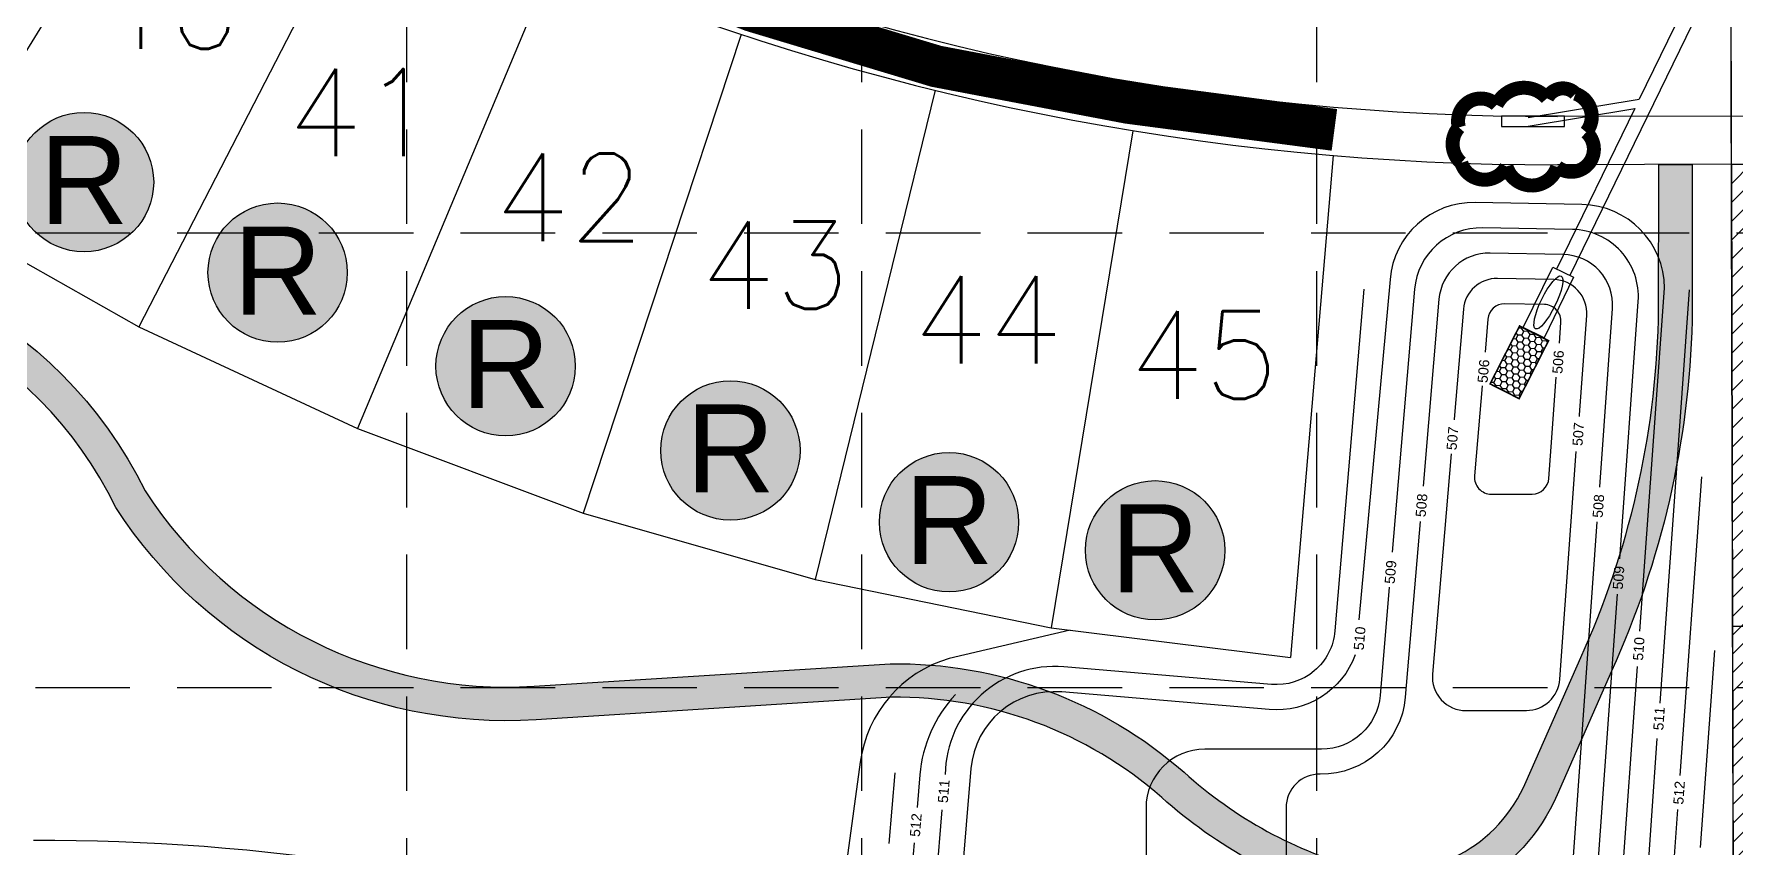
# Model space of a CAD drawing. Header units: feet. Extents: x 5163 to 12107, y -224 to 4120.
# Drawn here: x 7571.5 to 7976.7, y 2451.7 to 2645.6 of the extents above; entities that cross this region are included whole.
import ezdxf
from ezdxf.enums import TextEntityAlignment as Align

# ---------------------------------------------------------------- set-up
doc = ezdxf.new("R2010")
doc.units = ezdxf.units.FT
for name, pattern in [('2003004C-A$0$BOUNDARY2', [1.3125, 1, -0.0625, 0.0625, -0.0625, 0.0625, -0.0625]), ('ACAD_ISO02W100', [15, 12, -3]), ('HIDDEN', [0.375, 0.25, -0.125])]:
    doc.linetypes.add(name, pattern=pattern)
for name, color, linetype in [('04017_03 CA$0$3A-SD_INLETS', 1, 'Continuous'), ('2003004C-A$0$2-LOT', 15, 'Continuous'), ('2003004C-A$0$2-PVMT', 15, 'Continuous'), ('2003004C-A$0$2-ROW', 15, 'Continuous'), ('2003004C-A$0$3A-BND', 6, '2003004C-A$0$BOUNDARY2'), ('2003004C-A$0$3A-DETENTION', 1, 'Continuous'), ('2003004C-A$0$3A-LOT', 2, 'Continuous'), ('2003004C-A$0$3A-LOTNO', 7, 'Continuous'), ('2003004C-A$0$3A-PVMT', 4, 'Continuous'), ('2003004C-A$0$3A-ROW', 3, 'Continuous'), ('2003004C-A$0$3A-SD', 2, 'Continuous'), ('2003004C-A$0$COLOR-SIDEWALK', 35, 'Continuous'), ('ARROWS', 7, 'Continuous'), ('BASE', 7, 'Continuous'), ('EROSION BLANKET', 84, 'Continuous'), ('grid', 254, 'Continuous'), ('ROCK DAM', 1, 'Continuous'), ('ryland lots', 7, 'Continuous'), ('SODDED LOTS', 2, 'Continuous')]:
    doc.layers.add(name, color=color, linetype=linetype)
doc.styles.add('2003004C-A$0$L100', font='simplex', dxfattribs={"height": 4})
doc.styles.add('2003004C-A$0$Standard', font='txt')
doc.styles.add('ryland', font='ARIAL.TTF', dxfattribs={"height": 25})
doc.styles.get("Standard").update_dxf_attribs({"font": 'ARIAL.TTF'})

# ---------------------------------------------------------------- blocks, each defined once
blk = doc.blocks.new('2003004C-A$0$lota')
at = {"style": '2003004C-A$0$Standard'}
blk.add_attdef('LOTDES', text='', height=0.0833, dxfattribs=at).set_placement((0, 0), align=Align.CENTER)
at = {"style": '2003004C-A$0$Standard', "flags": 1}
for tag, p in [('LOTAINF', (-0.03768332663490526, -5.235306872464207e-07)), ('LOTAAC', (-0.03768332663490526, -3.433420090459549e-07)), ('LOTASF', (-0.03768332663490526, -1.631533308454891e-07))]:
    blk.add_attdef(tag, text='', height=1.051100610993672e-07, dxfattribs=at).set_placement(p, align=Align.CENTER)
blk = doc.blocks.new('A$C70B151BA')
at = {"linetype": 'ACAD_ISO02W100'}
h = blk.add_hatch(dxfattribs=at)
h.set_pattern_fill('HONEY', color=240, scale=24.99999999993634, style=0)
h.set_pattern_definition([(0, (-731.7463080474809, -514.287040605398), (4.687499999988063, 2.706329374993108), [3.124999999992042, -6.249999999984084]), (120, (-731.7463080474809, -514.287040605398), (-4.687499989746124, 2.706329392732665), [3.12499999999204, -6.249999999984079]), (59.99999999999999, (-731.7463080474809, -514.287040605398), (1.024193820029108e-08, 5.412658767725773), [-6.249999999984085, 3.124999999992042])])
h.paths.add_polyline_path([(0.6250096286348708, 0.6249955584835334), (50.62500962850754, 0.6249955584835334), (50.62500962850754, 25.62499555841987), (0.6250096286348708, 25.62499555841987)])
at = {"color": 240, "linetype": 'Continuous', "const_width": 1.249999999996817}
blk.add_lwpolyline([(0.6250096286348708, 0.6249955584835334), (50.62500962850754, 0.6249955584835334), (50.62500962850754, 25.62499555841987), (0.6250096286348708, 25.62499555841987)], close=True, dxfattribs=at)
blk = doc.blocks.new('RYLAND')
h = blk.add_hatch(color=81)
h.paths.add_polyline_path([(1.163803512038626, -1.047574358368308, 1), (-1.408206742229694, -1.047574358368308, 1)])
h.paths.add_polyline_path([(-1.347681687434942, -2.227609507270699), (1.104228271637368, -2.227609507270699), (1.104228271637368, 0.2098904927293006), (-1.347681687434942, 0.2098904927293006)], flags=25)
at = {"color": 5}
blk.add_circle((-0.1222016150955341, -1.047574358368308), 1.286005127134161, dxfattribs=at)
at = {"layer": 'BASE', "color": 5, "style": 'ryland'}
blk.add_text('R', height=1.625, dxfattribs=at).set_placement((-0.1217267078987874, -1.821359507270699), align=Align.CENTER)
blk = doc.blocks.new('A$C2EAC1EE0')
at = {"color": 5, "const_width": 6.666666666666666}
blk.add_lwpolyline([(25.59826590347438, 42.92068926587672, 0.5205670505517462), (25.59826590347438, 42.92068926587672, 0.7651954600696135), (6.924983395667368, 33.52034667244152, 0.4178788784126488), (6.809309762840712, 16.60692038683192, 0.6649002420699669), (28.14854059827849, 13.34936974656739, 0.744833174426672), (52.21627637504935, 11.32865990132996, 0.9756416855879776), (67.20933476223945, 26.81631477985502, 0.5205670505517462), (63.47603881958275, 45.47411259466753, 0.5205670505517462), (49.78728156064972, 44.23025792900444, 0.5402640007904789), (25.59826590347438, 42.92068926587672)], format="xyb", close=True, dxfattribs=at)

msp = doc.modelspace()

# ---------------------------------------------------------------- hatches: boundary and pattern name
at = {"layer": '2003004C-A$0$COLOR-SIDEWALK', "linetype": 'Continuous'}
h = msp.add_hatch(color=7, dxfattribs=at)
edge = h.paths.add_edge_path()
edge.add_line((7876.034030815208, 2344.300777205441), (7867.525489740219, 2344.676272632896))
edge.add_line((7867.525489740219, 2344.676272632896), (7865.720023404458, 2339.908511407746))
edge.add_arc((7928.283135169192, 2314.752784129126), 67.43110238312124, 158.0956500493259, 172.6843440302434)
edge.add_line((7861.400943174463, 2323.339166521218), (7858.256775107759, 2285.270658196227))
edge.add_arc((7801.091269231284, 2291.666105380988), 57.52214188298547, 337.65859456751735, 353.61652238230334, ccw=False)
edge.add_line((7854.295526409289, 2269.800519979653), (7845.552228918154, 2246.449416655414))
edge.add_line((7845.552228918154, 2246.449416655414), (7830.612523212476, 2206.227937973599))
edge.add_line((7830.612523212476, 2206.227937973599), (7818.825632159744, 2172.010701164341))
edge.add_arc((7888.251280233539, 2155.443960851527), 71.37490802136745, 166.5787457729537, 178.107078201421)
edge.add_arc((7842.269237067855, 2156.963655571833), 25.36775894936219, 178.1070782014934, 235.8631067991169)
edge.add_arc((7818.708417871208, 2121.579376364517), 17.14513698712209, 8.710990740964007, 57.05086750080022, ccw=False)
edge.add_line((7835.655783184106, 2124.176014818055), (7843.716995338793, 2124.196429506526))
edge.add_arc((7818.708417871298, 2121.579376364588), 25.14513698700895, 5.974043249331607, 56.82635866805737)
edge.add_arc((7842.269237067868, 2156.96365557184), 17.36775894936937, 178.1070782015297, 235.6410224462628, ccw=False)
edge.add_arc((7888.251280233486, 2155.44396085148), 63.37490802131098, 166.9211456069027, 178.1070782013718, ccw=False)
edge.add_line((7826.520345909405, 2169.785185143206), (7838.145196671918, 2203.532020473605))
edge.add_line((7838.145196671918, 2203.532020473605), (7853.047955020011, 2243.654027493474))
edge.add_line((7853.047955020011, 2243.654027493474), (7861.744600747625, 2266.880535932134))
edge.add_arc((7801.091269231276, 2291.666105380947), 65.52214188298518, 337.772955756081, 353.7212928233147)
edge.add_line((7866.220387512294, 2284.500281710832), (7869.358415239636, 2322.494444913238))
edge.add_arc((7928.283135169147, 2314.752784129213), 59.43110238306429, 158.0198053636368, 172.5152222097711, ccw=False)
edge.add_line((7873.171884150332, 2336.997018024929), (7876.034030815208, 2344.300777205441))
edge = h.paths.add_edge_path()
edge.add_line((7845.234471093892, 2073.514060021007), (7837.234471104719, 2073.513644315797))
edge.add_line((7837.234471104719, 2073.513644315797), (7837.235661682702, 2050.601678206949))
edge.add_arc((7669.460460748897, 2046.194571717226), 167.8330737250268, -18.892201040415785, 1.5046952532035789, ccw=False)
edge.add_arc((7722.117381292119, 2028.174085552077), 112.1779822892607, 323.197594238292, 341.107798959758, ccw=False)
edge.add_arc((7885.897712621773, 1905.640017920609), 92.36686526443475, 143.197594238552, 166.5409812563207)
edge.add_arc((8045.359035217436, 1867.477350679927), 256.3311985045668, 166.5409812563456, 182.9319601535496)
edge.add_line((7789.363379233342, 1854.366002768249), (7797.37191475369, 1854.313349085838))
edge.add_arc((8045.600167767955, 1867.437598873767), 248.5749615850514, 166.5450065328332, 183.0265072630959, ccw=False)
edge.add_arc((7885.897712621218, 1905.640017920854), 84.36686526383923, 143.1975942384751, 166.5409812563969, ccw=False)
edge.add_arc((7722.117381291835, 2028.174085552257), 120.1779822896, 323.1975942383101, 341.1077989597107)
edge.add_arc((7669.460460748669, 2046.194571717164), 175.8330737252353, 341.1077989596285, 361.4701333110061)
edge.add_line((7845.235656287172, 2050.705718917721), (7845.234471093892, 2073.514060021007))
edge = h.paths.add_edge_path()
edge.add_line((7160.15316675519, 2653.138445123892), (7158.01190598149, 2661.059663779939))
edge.add_line((7158.01190598149, 2661.059663779939), (7194.083257068269, 2680.220957239922))
edge.add_arc((7249.521651864281, 2610.606795352895), 88.9918375627326, 47.44278287552203, 128.53264567491, ccw=False)
edge.add_line((7309.709157483972, 2676.158388163989), (7337.418849830719, 2647.092781819301))
edge.add_line((7337.418849830719, 2647.092781819301), (7373.195345484943, 2619.81125721446))
edge.add_arc((7458.916842752395, 2731.108699624706), 140.4823682204847, 232.3964687271857, 281.3073182002159)
edge.add_arc((7504.539642177156, 2490.93646022159), 104.0000000213964, 26.148549693755626, 100.01052580600651, ccw=False)
edge.add_arc((7684.014450783047, 2592.714387654209), 102.6951595532557, 213.0088743181454, 273.6287800670457)
edge.add_line((7690.514215088886, 2490.225125486715), (7775.281007417041, 2495.60094886025))
edge.add_arc((7776.637811995207, 2391.609799810605), 103.9999999967733, 48.696853444385226, 90.74751328238489, ccw=False)
edge.add_arc((7914.649713249549, 2546.518273351043), 103.4752554131086, 227.9038271674305, 254.8591176272636)
edge.add_arc((7894.25311240105, 2481.251992384181), 35.24625655246156, 259.1570413830889, 337.1451045654277)
edge.add_line((7926.732236370066, 2467.562393881402), (7939.737503405282, 2497.070736585702))
edge.add_arc((7750.788457806303, 2582.829968633222), 207.5003318410491, 335.5878937273076, 358.4919496300191)
edge.add_line((7958.216919231461, 2577.369098287105), (7958.284437239461, 2614.488138112334))
edge.add_line((7958.284437239461, 2614.488138112334), (7966.284487325669, 2614.50839791038))
edge.add_line((7966.284487325669, 2614.50839791038), (7966.216729405889, 2577.257462983653))
edge.add_arc((7750.788457806312, 2582.829968633191), 215.5003318410326, 335.5996511123418, 358.5182544976005, ccw=False)
edge.add_line((7947.040546819393, 2493.804631893603), (7934.077620119322, 2464.392357429693))
edge.add_arc((7894.253112401049, 2481.251992384181), 43.2462565524621, 258.7464311407938, 337.0547159730144, ccw=False)
edge.add_arc((7914.649713247264, 2546.518273352304), 111.4752554125096, 227.9333819980255, 255.0083806724225, ccw=False)
edge.add_arc((7776.637811994417, 2391.609799810895), 95.99999999648442, 48.72862094003654, 90.62983617598807)
edge.add_line((7775.582532606204, 2487.60399955618), (7691.020549707493, 2482.241164987441))
edge.add_arc((7684.014450783071, 2592.714387654212), 110.6951595532559, 212.7510609578882, 273.6287800670258, ccw=False)
edge.add_arc((7504.53964217966, 2490.936460220217), 96.0000000231569, 25.8734484618407, 99.95831919452726)
edge.add_arc((7458.916842752922, 2731.108699624576), 148.4823682207017, 232.4040079867355, 281.27119973668255, ccw=False)
edge.add_line((7368.329273372772, 2613.461319941794), (7332.064964388352, 2641.114828753765))
edge.add_line((7332.064964388352, 2641.114828753765), (7304.106832971185, 2670.441030998678))
edge.add_arc((7249.521651864285, 2610.606795352896), 80.99183756273283, 47.6266342214373, 129.0432185734022)
edge.add_line((7198.504373566975, 2673.510810065178), (7160.15316675519, 2653.138445123892))
at = {"layer": 'SODDED LOTS', "linetype": 'Continuous', "ltscale": 20}
h = msp.add_hatch(dxfattribs=at)
h.set_pattern_fill('ANSI31', color=256, style=0)
h.set_pattern_definition([(45, (0, 0), (-2.245064030267288, 2.245064030267288), [])])
h.paths.add_polyline_path([(8225.85055782297, 2505.165385582278), (8175.850718155911, 2505.038763043284), (8176.129287741699, 2395.039115775723), (8226.129127408756, 2395.165738314719)])
h.paths.add_polyline_path([(8126.129448074645, 2394.912493236728), (8176.129287741697, 2395.039115775723), (8175.850718155911, 2505.038763043283), (8125.850878488856, 2504.912140504289)])
h.paths.add_polyline_path([(8125.850878488855, 2504.912140504289), (8075.8510388218, 2504.785517965295), (8076.129608407587, 2394.785870697732), (8126.129448074646, 2394.912493236728)])
h.paths.add_polyline_path([(8075.851038821798, 2504.785517965295), (8025.851199154743, 2504.658895426301), (8026.129768740532, 2394.659248158738), (8076.129608407588, 2394.785870697733)])
h.paths.add_polyline_path([(8025.851199154742, 2504.6588954263), (7975.851359487703, 2504.532272887307), (7976.129929073475, 2394.532625619742), (8026.12976874053, 2394.659248158737)])
h.paths.add_polyline_path([(7975.851359487703, 2504.532272887307), (8025.851199154742, 2504.658895426301), (8025.572629568926, 2614.65854269385), (7975.572789901929, 2614.531920154856)])
h.paths.add_polyline_path([(8075.572469235979, 2614.785165232845), (8025.572629568924, 2614.65854269385), (8025.851199154742, 2504.658895426301), (8075.851038821799, 2504.785517965296)])
h.paths.add_polyline_path([(8075.851038821799, 2504.785517965295), (8125.850878488854, 2504.912140504289), (8125.572308903038, 2614.91178777184), (8075.572469235978, 2614.785165232845)])
h.paths.add_polyline_path([(8175.572148570093, 2615.038410310835), (8125.572308903035, 2614.91178777184), (8125.850878488854, 2504.912140504289), (8175.850718155911, 2505.038763043283)])
h.paths.add_polyline_path([(8175.85071815591, 2505.038763043284), (8225.850557822967, 2505.165385582278), (8225.571988237149, 2615.16503284983), (8175.572148570093, 2615.038410310835)])
h.paths.add_polyline_path([(8188.346603198577, 2443.912566149761), (8220.312837850692, 2443.912566149761), (8220.312837850692, 2481.540465194782), (8188.346603198577, 2481.540465194782)], flags=24)
h.paths.add_polyline_path([(8138.947123327316, 2442.989602267399), (8171.135049657466, 2442.989602267399), (8171.135049657466, 2481.282576346525), (8138.947123327316, 2481.282576346525)], flags=24)
h.paths.add_polyline_path([(8090.080109553825, 2441.793664226666), (8121.841705733906, 2441.793664226666), (8121.841705733906, 2478.807647855589), (8090.080109553825, 2478.807647855589)], flags=24)
h.paths.add_polyline_path([(8038.681106447411, 2441.585990075966), (8070.869032777561, 2441.585990075966), (8070.869032777561, 2479.878964155093), (8038.681106447411, 2479.878964155093)], flags=24)
h.paths.add_polyline_path([(7987.583685638843, 2442.118115283009), (8019.771611968993, 2442.118115283009), (8019.771611968993, 2480.411089362135), (7987.583685638843, 2480.411089362135)], flags=24)
h.paths.add_polyline_path([(7976.530834990645, 2537.383020502856), (8028.142362957903, 2537.383020502856), (8028.142362957903, 2575.675994581982), (7976.530834990645, 2575.675994581982)], flags=9)
h.paths.add_polyline_path([(8026.637257195219, 2538.042555729433), (8078.035620087442, 2538.042555729433), (8078.035620087442, 2575.696034583457), (8026.637257195219, 2575.696034583457)], flags=9)
h.paths.add_polyline_path([(8076.637096862275, 2538.169178268432), (8128.035459754498, 2538.169178268432), (8128.035459754498, 2575.822657122456), (8076.637096862275, 2575.822657122456)], flags=9)
h.paths.add_polyline_path([(8247.421057159403, 2508.001280359234), (8411.754276804695, 2508.001280359234), (8411.754276804695, 2546.805850618443), (8247.421057159403, 2546.805850618443)], flags=9)
h.paths.add_polyline_path([(8126.526090690313, 2537.741571612335), (8178.146145260573, 2537.741571612335), (8178.146145260573, 2576.060125500466), (8126.526090690313, 2576.060125500466)], flags=9)
h.paths.add_polyline_path([(8176.636776196387, 2538.422423346416), (8228.03513908861, 2538.422423346416), (8228.03513908861, 2576.075902200439), (8176.636776196387, 2576.075902200439)], flags=9)

# ---------------------------------------------------------------- linework, layer by layer
at = {"layer": '04017_03 CA$0$3A-SD_INLETS', "color": 5}
msp.add_lwpolyline([(7920.872236293886, 2625.994454648899), (7920.878567420848, 2623.494462665563), (7935.878519320948, 2623.532449427257), (7935.872188193985, 2626.032441410622)], close=True, dxfattribs=at)
at = {"layer": '2003004C-A$0$2-LOT', "color": 7, "linetype": 'Continuous'}
for p, q in [((7975.572789901868, 2614.531920154761), (7975.851359487686, 2504.532272887212)), ((7975.851359487686, 2504.532272887307), (8435.849884424562, 2505.697200246053)), ((7975.851359487686, 2504.532272887314), (7976.129929073475, 2394.532625619759))]:
    msp.add_line(p, q, dxfattribs=at)
at = {"layer": '2003004C-A$0$2-PVMT', "color": 7, "linetype": 'Continuous'}
msp.add_line((7975.543666717916, 2626.03188327828), (8427.061146613327, 2627.175332739032), dxfattribs=at)
at = {"layer": '2003004C-A$0$2-ROW', "color": 7, "linetype": 'Continuous'}
msp.add_line((7975.572789901897, 2614.531920154855), (8435.571314838773, 2615.696847513609), dxfattribs=at)
at = {"layer": '2003004C-A$0$3A-BND', "color": 7, "linetype": 'Continuous'}
msp.add_line((7975.446167362941, 2664.531759821926), (7976.129929073475, 2394.532625619759), dxfattribs=at)
msp.add_line((7975.446167362941, 2664.531759821926), (7976.129929073475, 2394.532625619759), dxfattribs=at)
msp.add_lwpolyline([(6260.923554798058, 1780.05236986508), (6843.909468744416, 1206.432668465037, -0.1547871269569299), (7506.194829990156, 1418.339407793159), (7672.248350963666, 1418.759931510285), (7671.83049658488, 1583.759402411648), (7768.181887603598, 1584.003408349417), (7767.903318017838, 1694.00305561698), (7817.903157684865, 1694.129678155841), (7817.497965560062, 1854.129165090599), (7827.49793349352, 1854.154489598288), (7827.219363907672, 1964.154136865953), (7856.503425144474, 1964.228297547634), (7856.098233019788, 2124.227784482093), (7906.813915250154, 2124.356219863046), (7906.130153539503, 2394.355354065148), (7976.129929073475, 2394.532625619759), (7975.446167362941, 2664.531759821926)], format="xyb", dxfattribs=at)
at = {"layer": '2003004C-A$0$3A-DETENTION', "color": 5, "linetype": 'Continuous'}
for points in [[(7953.82622074458, 2503.365287371424), (7959.647455485538, 2585.028227013412, 0.4081323627828876), (7940.012991458585, 2604.974238477364), (7914.611419837456, 2605.438493952686, 0.3949504480126778), (7894.317287660408, 2587.129582615074), (7886.89745784027, 2506.038396675693, -0.3437537590609057)], [(7937.740672385524, 2599.01476682011), (7916.373237448803, 2599.405291816394, 0.394950448012627), (7900.13793170717, 2584.758162746308), (7894.839126064559, 2522.190749603731)], [(7949.038405576575, 2520.583949888503), (7953.407798279368, 2581.879786328325, 0.429790522737263), (7937.740672385524, 2599.01476682011)], [(7944.239907697338, 2537.652750453264), (7944.244425535144, 2537.716128745487), (7947.273050742806, 2580.203066403417, 0.4297905227375983), (7935.52270632243, 2593.054301772252), (7918.13505506012, 2593.372089680095, 0.3949504480125392), (7905.958575753903, 2582.386742877527), (7902.1928227561, 2537.921359638967)], [(7939.425948411605, 2554.504651346353), (7939.449421299272, 2554.833939735268), (7941.138303206244, 2578.526346478509, 0.4297905227376745), (7933.304740259307, 2587.093836724409), (7919.896872671496, 2587.33888754381, 0.3949504480126301), (7911.779219800694, 2580.01532300876), (7909.56098571734, 2553.822784972617), (7909.547981402779, 2553.669232195665, 0.4399371042974703)], [(7934.650850939477, 2571.901723509487), (7935.003555669711, 2576.849626553594, 0.4297905227379927), (7931.086774196272, 2581.133371676544), (7921.6586902829, 2581.305685407511, 0.3949504480128812), (7917.599863847485, 2577.643903139986), (7916.932425458857, 2569.762901981303)], [(7914.438468692795, 2540.314676501075, 0.4399371042974708), (7918.434330563352, 2535.977139499322), (7928.159234500316, 2536.001767418849, 0.392789645528813), (7932.138980538613, 2539.717341565178), (7932.674056983553, 2547.223638316871), (7933.856592707016, 2563.812789542506, 0.4297905227379927)], [(7916.255428517907, 2561.769035020152), (7914.839653079078, 2545.051794813531), (7914.438468692795, 2540.314676501075, 0.4399371042974708)], [(7908.861054977926, 2545.55811955611), (7904.419251617859, 2493.110046410809, 0.4399371042974703), (7912.410975358973, 2484.434972407296)], [(7912.410975358973, 2484.434972407296), (7926.765821733628, 2484.471325465754, 0.3927896455286264), (7934.725313810253, 2491.902473758411), (7938.590818035213, 2546.129532493782)], [(7894.128971925791, 2513.805367992609), (7891.948766345071, 2488.061864171628, -0.389678626337377), (7877.99870410905, 2475.243288570971), (7850.217796667304, 2475.243288570971, 0.414213562373095), (7836.217796667304, 2461.243288570971), (7836.217796667304, 2442.213912239502, 0.414955495492974), (7850.253250978218, 2428.213957132721), (7929.466130590532, 2428.414560494719, 0.3927896455288258), (7943.395241724647, 2441.419070006879), (7948.437332134694, 2512.151817121252)], [(7886.027094781719, 2497.70578295469, -0.3377041242892692), (7865.569563744531, 2484.683300113415)], [(7865.569563744531, 2484.683300113415), (7816.144885226182, 2488.869053563387, 0.4142135623729608), (7794.528475747065, 2470.628142368165), (7792.256865391944, 2443.805346218411, 0.4399371042968308), (7812.236174744699, 2422.117661209675), (7902.177822929254, 2422.345434737101), (7929.481325295201, 2422.414579734672, 0.3927896455288747), (7949.380055486778, 2440.992450466314), (7953.226990581752, 2494.959012964529)]]:
    msp.add_lwpolyline(points, format="xyb", dxfattribs=at)
for points, elevation in [([(7888.096191833756, 2584.772534665244), (7881.207375122496, 2503.430536051223, -0.4142135623733983), (7866.075888487103, 2490.661898214559), (7816.651209968812, 2494.847651664546, 0.4349117021546253), (7788.41438551055, 2469.217277280899)], 511), ([(7901.476987699541, 2529.468898697916), (7897.932914025587, 2487.621067936387, -0.3958291380176996), (7877.679628006619, 2469.311451801936, 0.4189758351283178), (7869.549777733831, 2461.312505689682), (7869.549777733861, 2442.283129358206, 0.4149554954938178), (7877.570037340076, 2434.283155011486), (7929.450935885863, 2434.414541254766, 0.392789645529677), (7937.410427962517, 2441.84568954743), (7943.650064710586, 2529.378163640176)], 508), ([(7818.137975933729, 2503.565672173478), (7789.333125769888, 2496.868761953367, 0.2944747946143944), (7768.179249652458, 2472.172936238581), (7764.993713689124, 2448.81443613131, 0.008074618604510217), (7764.915903997316, 2447.098727232595, 0.008074618604510217)], 514), ([(7790.835103541147, 2488.23630181895, 0.1679969701033152), (7782.357642257353, 2469.118198399527), (7781.699678824894, 2461.349075942991)], 7.422589069064188e-09), ([(7787.572310539224, 2460.784788122466), (7786.278267290851, 2444.311670961055, 0.4399371042974621), (7812.251369449397, 2416.117680449635), (7900.010946689988, 2416.339927972069), (7931.354298494145, 2416.419303722301, 0.3927896455287151), (7955.232774724049, 2438.712748600272), (7957.913286288851, 2477.790773353539)], 511), ([(7780.98763216706, 2452.941347782529), (7780.299669189699, 2444.817995703597, 0.4399371042971056), (7812.266564154095, 2410.117699689588), (7902.208212338592, 2410.345473217007), (7933.227271693147, 2410.424027709945, 0.3927896455288035), (7961.085493961349, 2436.433046734237), (7962.841063750588, 2460.880661560841)], 512)]:
    msp.add_lwpolyline(points, format="xyb", dxfattribs=dict(at, elevation=elevation))
for points, elevation in [([(7958.64995891662, 2486.237336347935), (7958.64995891662, 2486.237336347935), (7965.632269247697, 2584.601607472854)], 511), ([(7963.42224960585, 2468.974106788592), (7968.531449531874, 2540.123515162821)], 512), ([(7968.21860787156, 2451.858611385011), (7971.6072649298, 2498.716879088934)], 513), ([(7776.379044156201, 2469.624523142105), (7774.95448350365, 2452.803548585864)], 513)]:
    msp.add_lwpolyline(points, dxfattribs=dict(at, elevation=elevation))
at = {"layer": '2003004C-A$0$3A-LOT', "color": 7, "linetype": 'Continuous'}
for p, q in [((7609.507118367648, 2706.166215460529), (7546.453729821806, 2604.06690012059)), ((7651.330824672914, 2682.541951195162), (7596.438159308571, 2575.83302331563)), ((7694.870728792215, 2662.253900020383), (7648.4736544755, 2551.586328009194)), ((7739.861219378537, 2645.425827403946), (7702.24277737143, 2531.474729028552)), ((7786.027835910238, 2632.160391519385), (7757.417514201981, 2515.620915410422)), ((7833.088943012699, 2622.538516988971), (7813.661276348837, 2504.121601947256)), ((7880.757448550663, 2616.618901210088), (7870.630953699059, 2497.046939187123)), ((7546.453729821806, 2604.06690012059), (7596.438159308571, 2575.83302331563)), ((7596.438159308571, 2575.83302331563), (7648.4736544755, 2551.586328009194)), ((7648.4736544755, 2551.586328009194), (7702.24277737143, 2531.474729028552)), ((7702.24277737143, 2531.474729028552), (7757.417514201981, 2515.620915410422)), ((7757.417514201981, 2515.620915410422), (7813.661276348837, 2504.121601947256)), ((7813.661276348837, 2504.121601947256), (7870.630953699059, 2497.046939187123))]:
    msp.add_line(p, q, dxfattribs=at)
at = {"layer": '2003004C-A$0$3A-PVMT', "color": 7, "linetype": 'Continuous'}
msp.add_line((7975.543666717916, 2626.031883278323), (7934.184068710922, 2625.927141796208), dxfattribs=at)
msp.add_arc((7932.65573466511, 3229.425206577733), 603.5, 224.2542317339077, 270.1450988962285, dxfattribs=at)
at = {"layer": '2003004C-A$0$3A-ROW', "color": 7, "linetype": 'Continuous'}
msp.add_line((7975.572789901897, 2614.531920154914), (7934.213191894727, 2614.427178672813), dxfattribs=at)
for centre, radius, start, end in [((7932.655734665139, 3229.425206577762), 615, 224.2542317339077, 270.1450988962285), ((7572.675956748601, 1928.509403915472), 525, 72.40434672858864, 90.14509889622846)]:
    msp.add_arc(centre, radius, start, end, dxfattribs=at)
at = {"layer": '2003004C-A$0$3A-SD', "color": 5, "linetype": 'Continuous'}
for p, q in [((7969.930771693878, 2655.483196397574), (7937.089915101329, 2588.05561941112)), ((7966.784151434491, 2657.015769705242), (7953.641133908211, 2630.031034286112)), ((7927.239662992186, 2625.670291692506), (7953.641133908211, 2630.031034286112)), ((7927.196137904888, 2623.636004931446), (7952.567454099248, 2627.826596415405)), ((7952.567454099248, 2627.826596415405), (7933.943294841913, 2589.588192718773))]:
    msp.add_line(p, q, dxfattribs=at)
msp.add_lwpolyline([(7933.044260482129, 2590.026070806663), (7937.988949461142, 2587.617741323222), (7930.982900054718, 2573.23319156612), (7926.038211075735, 2575.641521049562)], close=True, dxfattribs=at)
msp.add_ellipse((7932.013580268453, 2581.629631186392), major_axis=(3.065146615311334, 6.293240518734805), ratio=0.25, dxfattribs=at)
at = {"layer": '2003004C-A$0$COLOR-SIDEWALK', "color": 7, "linetype": 'Continuous'}
msp.add_lwpolyline([(7337.418849830719, 2647.092781819301), (7373.195345484943, 2619.81125721446, 0.2167139876172708), (7486.461416424514, 2593.353147133865, -0.3339257880052802), (7597.895707083895, 2536.769255789601, 0.2708503506759418), (7690.514215088886, 2490.225125486715), (7775.281007417041, 2495.60094886025, -0.1855676925736999), (7845.28227616247, 2469.737500010458, 0.1181599892128621), (7887.622665898525, 2446.635005511562, 0.3540599580632838), (7926.732236370066, 2467.562393881402), (7939.737503405282, 2497.070736585702, 0.1002718431666944), (7958.216919231461, 2577.369098287105), (7958.284437239461, 2614.488138112334), (7966.284487325669, 2614.50839791038), (7966.216729405889, 2577.257462983653, -0.1003359571513646), (7947.040546819393, 2493.804631893603), (7934.077620119322, 2464.392357429693, -0.3556331225276541), (7885.813544322329, 2438.837226129421, -0.1186896401684863), (7839.96193745741, 2463.762797902949, 0.1848932445543054), (7775.582532606204, 2487.60399955618), (7691.020549707493, 2482.241164987441, -0.2720581664403153), (7590.916611939145, 2532.829408309546, 0.3350071476201281), (7487.93819740563, 2585.490106558478, -0.2165145566118465), (7368.329273372772, 2613.461319941794), (7332.064964388352, 2641.114828753765)], format="xyb", dxfattribs=at)
at = {"layer": 'EROSION BLANKET', "linetype": 'Continuous', "const_width": 10}
msp.add_lwpolyline([(7881.068058495377, 2622.731226646505), (7831.982258371205, 2629.178443885679), (7786.262344032803, 2637.868168390571), (7742.409585247296, 2651.086875381056), (7696.12867191741, 2669.307278522991)], dxfattribs=at)
at = {"layer": 'grid', "color": 252, "linetype": 'HIDDEN', "ltscale": 90}
for p, q in [((7660.11558585937, 4006.573795112213), (7660.11558585937, 214.4286587880489)), ((7768.448919192688, 4006.573795112213), (7768.448919192688, 214.4286587880489)), ((7876.782252526053, 4006.573795112213), (7876.782252526053, 214.4286587880489)), ((5276.782252526053, 2598.240461778884), (11993.44891919269, 2598.240461778884)), ((5276.782252526053, 2489.907128445549), (11993.44891919269, 2489.907128445549))]:
    msp.add_line(p, q, dxfattribs=at)

# ---------------------------------------------------------------- block references
at = {"layer": '2003004C-A$0$3A-LOTNO', "color": 7, "linetype": 'Continuous'}
ref = msp.add_blockref('2003004C-A$0$lota', (7603.174855004152, 2642.010779945718), dxfattribs=dict(at, xscale=250, yscale=250, zscale=250))
ref.add_attrib('LOTDES', '40', dxfattribs={"height": 20.82499999999938, "style": '2003004C-A$0$L100'}).set_placement((7603.174855004152, 2642.010779945718), align=Align.CENTER)
ref = msp.add_blockref('2003004C-A$0$lota', (7649.58430089592, 2616.428309780647), dxfattribs=dict(at, xscale=250, yscale=250, zscale=250))
ref.add_attrib('LOTDES', '41', dxfattribs={"height": 20.82499999999938, "style": '2003004C-A$0$L100'}).set_placement((7649.58430089592, 2616.428309780647), align=Align.CENTER)
ref = msp.add_blockref('2003004C-A$0$lota', (7698.879347826267, 2596.260489430279), dxfattribs=dict(at, xscale=250, yscale=250, zscale=250))
ref.add_attrib('LOTDES', '42', dxfattribs={"height": 20.82499999999938, "style": '2003004C-A$0$L100'}).set_placement((7698.879347826267, 2596.260489430279), align=Align.CENTER)
ref = msp.add_blockref('2003004C-A$0$lota', (7747.849557322275, 2580.11854782985), dxfattribs=dict(at, xscale=250, yscale=250, zscale=250))
ref.add_attrib('LOTDES', '43', dxfattribs={"height": 20.82499999999938, "style": '2003004C-A$0$L100'}).set_placement((7747.849557322275, 2580.11854782985), align=Align.CENTER)
ref = msp.add_blockref('2003004C-A$0$lota', (7798.47438884576, 2567.073314700625), dxfattribs=dict(at, xscale=250, yscale=250, zscale=250))
ref.add_attrib('LOTDES', '44', dxfattribs={"height": 20.82499999999938, "style": '2003004C-A$0$L100'}).set_placement((7798.47438884576, 2567.073314700625), align=Align.CENTER)
ref = msp.add_blockref('2003004C-A$0$lota', (7849.965096796659, 2558.71548351059), dxfattribs=dict(at, xscale=250, yscale=250, zscale=250))
ref.add_attrib('LOTDES', '45', dxfattribs={"height": 20.82499999999938, "style": '2003004C-A$0$L100'}).set_placement((7849.965096796659, 2558.71548351059), align=Align.CENTER)
at = {"layer": 'ARROWS', "linetype": 'Continuous', "xscale": 0.5000000000005032, "yscale": 0.5, "zscale": 0.5, "rotation": 4.207716875005961}
msp.add_blockref('A$C2EAC1EE0', (7908.484562990502, 2606.345722043892), dxfattribs=at)
at = {"layer": 'ROCK DAM', "linetype": 'Continuous', "xscale": 0.3095575000000061, "yscale": 0.3095574999999826, "zscale": 0.3095574999999999, "rotation": 63.06041562865391}
msp.add_blockref('A$C70B151BA', (7925.128736605806, 2558.472007620427), dxfattribs=at)
at = {"layer": 'ryland lots', "color": 7, "xscale": 12.89581535786783, "yscale": 12.89581535787056, "zscale": 12.89581535787147}
for p in [(7584.950052038553, 2623.79167779917), (7631.044775386425, 2602.244813166105), (7685.31755519088, 2579.954967602994), (7738.846903232447, 2559.894090933881), (7790.889331918269, 2542.805203244595), (7839.957893977627, 2536.118257406818)]:
    msp.add_blockref('RYLAND', p, dxfattribs=at)

# ---------------------------------------------------------------- texts
at = {"layer": '2003004C-A$0$3A-DETENTION', "color": 5, "linetype": 'Continuous'}
for s, rotation, p in [('506', 85.92264291304764, (7935.331310280686, 2564.570653849602, 506)), ('506', 85.15919780808626, (7917.511604284431, 2562.38162617365, 506)), ('507', 85.92264291310971, (7940.12225147328, 2547.395844633655, 507)), ('507', 85.15919780805328, (7910.134649225249, 2546.376385214127, 507)), ('508', 85.15919780806077, (7902.76251630648, 2530.428083284183, 508)), ('508', 85.92264291314417, (7944.917255709181, 2530.278033643874, 508)), ('509', 85.15919780806243, (7895.395205528213, 2514.536720383912, 509)), ('509', 85.9226429131298, (7949.716322988301, 2513.217220880499, 509)), ('510', 85.15919780806045, (7888.037539030716, 2498.759235542624, 510)), ('510', 85.92264291312084, (7954.523516353889, 2496.270404569776, 510)), ('511', 85.92264291311136, (7959.355087978911, 2479.665577616892, 511)), ('511', 85.15919780804478, (7789.014374268532, 2462.346646852915, 511)), ('512', 85.89267181507245, (7964.123931727634, 2461.991629496202, 512)), ('512', 85.15919780806185, (7782.358755953173, 2454.283846068349, 512))]:
    msp.add_text(s, height=2.4, rotation=rotation, dxfattribs=at).set_placement(p)

doc.saveas('drawing.dxf')
